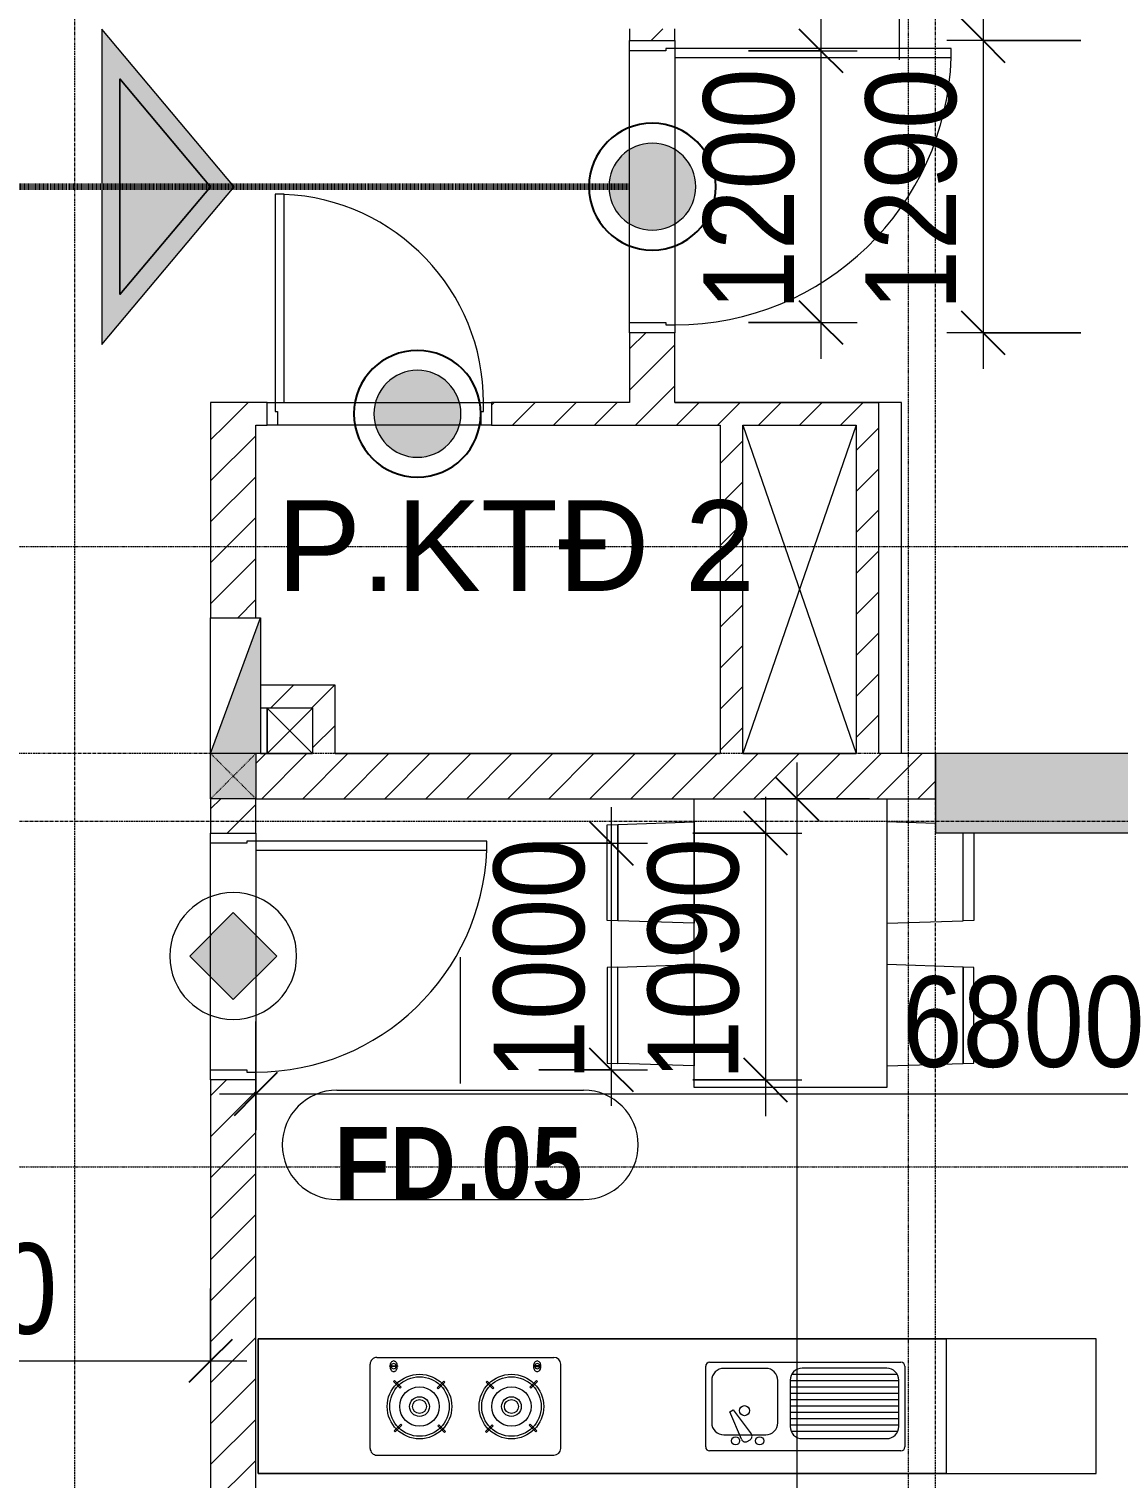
# Model space of a CAD drawing. Header units: millimetres. Extents: x 1591 to 239243, y -15958 to 82755.
# Drawn here: x 220050 to 224857, y 30637 to 37037 of the extents above; entities that cross this region are included whole.
import ezdxf

# ---------------------------------------------------------------- set-up
doc = ezdxf.new("R2010")
doc.units = ezdxf.units.MM
for name, pattern in [('1 NÉT CALL OUT', [6, 3, -3]), ('Dash Dot 3_16_', [7.9375, 4.7625, -1.5875, 0, -1.5875]), ('Dash_2_', [6, 3, -3]), ('Grid Line', [22.225, 12.7, -3.175, 3.175, -3.175])]:
    doc.linetypes.add(name, pattern=pattern)
for name, color, linetype, lineweight in [('0-1', 250, 'Continuous', 5), ('0-2', 7, 'Continuous', 9), ('A-ANNO-DIMS', 211, 'Continuous', 9), ('A-ANNO-DIMS-160', 211, 'Continuous', 9), ('A-ANNO-NOTE', 131, 'Continuous', 9), ('A-ANNO-NOTE-1', 131, 'Continuous', 25), ('A-AREA-IDEN', 2, 'Continuous', 9), ('A-DETL-3', 90, '1 NÉT CALL OUT', 100), ('A-DETL-GENF', 92, 'Continuous', 9), ('A-DETL-GENF-2', 10, 'Continuous', 9), ('A-DOOR-3', 10, 'Continuous', 9), ('A-DOOR-FRAM-1', 10, 'Continuous', 9), ('A-DOOR-IDEN', 31, 'Continuous', 9), ('A-FLOR', 192, 'Continuous', 9), ('A-FLOR-1', 7, 'Continuous', 9), ('A-FLOR-2', 9, 'Continuous', 9), ('A-WALL', 113, 'Continuous', 9), ('A-WALL-3', 113, 'Continuous', 18), ('A-WALL-PATT-2', 111, 'Continuous', 9), ('E-FIRE', 2, 'Continuous', 9), ('G-ANNO-SYMB-1', 111, 'Dash Dot 3_16_', 18), ('I-FURN', 30, 'Continuous', 9), ('I-FURN-1', 254, 'Continuous', 9), ('S-COLS', 52, 'Continuous', 9), ('S-COLS-1', 52, 'Continuous', 5), ('S-COLS-2', 250, 'Continuous', 18), ('S-COLS-6', 52, 'Continuous', 18), ('S-COLS-HDLN', 52, 'Dash_2_', 9), ('S-GRID-1', 1, 'Grid Line', 9)]:
    doc.layers.add(name, color=color, linetype=linetype, lineweight=lineweight)
doc.styles.add('Arial_9', font='arial_0.ttf', dxfattribs={"height": 400})
doc.styles.add('Arial_B_4', font='arialbd_0.ttf', dxfattribs={"width": 0.9, "height": 320})
doc.styles.add('UTM Avo', font='UTM Avo.ttf', dxfattribs={"width": 0.9, "height": 400})
doc.dimstyles.new('1_Dim_chi_tiet_2_5', dxfattribs={"dimscale": 304.8, "dimtxt": 399.720379, "dimasz": 0.629921, "dimexe": 0.524934, "dimexo": 0.0625, "dimgap": 0.052493, "dimtad": 1, "dimdec": 0, "dimrnd": 5, "dimzin": 0, "dimdsep": 46, "dimtxsty": 'UTM Avo', "dimblk1": 'OBLIQUE', "dimblk2": 'OBLIQUE', "dimsah": 1, "dimcen": 0.09, "dimdle": 0.524934, "dimazin": 0, "dimtfac": 1, "dimtdec": 4, "dimtix": 1, "dimtmove": 0, "dimatfit": 3, "dimfxl": 1.049869, "dimfxlon": 1, "dimtvp": 1, "dimtolj": 1, "dimtzin": 0, "dimarcsym": 2})
pattern_1 = [(45, (101998.83, 0), (-90.50967, 90.50967), [])]

# ---------------------------------------------------------------- blocks, each defined once
blk = doc.blocks.new('NCV_TKTC_KET CAU_rvt-1-TKCS_MB TẦNG 5')
at = {"layer": 'S-COLS-1'}
blk.add_hatch(color=256, dxfattribs=at).paths.add_polyline_path([(122208.4, 33486.9), (123052.6, 33486.9), (123052.6, 33836.9), (122052.6, 33836.9), (122052.6, 33486.9)])
at = {"layer": 'A-FLOR-1'}
for p, q in [((120902.6, 35387.4), (121802.6, 35387.4)), ((121902.6, 35387.4), (120902.6, 35387.4)), ((121902.6, 33836.9), (121902.6, 35387.4)), ((121702.6, 33837.4), (121202.6, 33837.4))]:
    blk.add_line(p, q, dxfattribs=at)
at = {"layer": 'S-COLS-2'}
for p, q in [((123052.6, 33836.9), (122052.6, 33836.9)), ((122052.6, 33836.9), (122052.6, 33486.9)), ((122052.6, 33486.9), (123052.6, 33486.9))]:
    blk.add_line(p, q, dxfattribs=at)
blk = doc.blocks.new('HE BEP A1 - HE BEP A 2-885810-TKCS_MB TẦNG 5')
at = {"layer": 'I-FURN'}
for p, q in [((662.4, 594.4), (0, 594.4)), ((0, 594.4), (0, 0)), ((662.4, 0), (662.4, 594.4)), ((662.4, 594.4), (3700, 594.4)), ((662.4, 0), (662.4, 594.4)), ((3700, 594.4), (3700, 0)), ((3700, 594.4), (3700, 0)), ((3175.6, 513.2), (2394, 513.2)), ((844.9, 120.7), (844.9, 476.9)), ((862.4, 494.4), (1706.9, 494.4)), ((1541.1, 452.3), (1528.6, 445.1)), ((1724.4, 476.9), (1724.4, 120.7)), ((2364, 483.2), (2364, 111.2)), ((3205.6, 483.2), (3205.6, 111.2)), ((871.5, 386.8), (871.5, 182.3)), ((876.4, 408.9), (1346.8, 408.9)), ((1298.3, 440.1), (924.9, 440.1)), ((1351.6, 182.3), (1351.6, 386.8)), ((1644.4, 423.2), (1459, 423.2)), ((1602.7, 313.4), (1523.8, 418.4)), ((1566.6, 443.1), (1618.1, 322.3)), ((2474.5, 410.3), (2470.1, 405.9)), ((2470.1, 405.9), (2499.2, 376.7)), ((2503.6, 381.1), (2474.5, 410.3)), ((2692.1, 413), (2663, 383.9)), ((2667.3, 379.5), (2696.5, 408.6)), ((2696.5, 408.6), (2692.1, 413)), ((2873.2, 408.6), (2877.5, 413)), ((2902.3, 379.5), (2873.2, 408.6)), ((2877.5, 413), (2906.7, 383.9)), ((3066, 381.1), (3095.1, 410.3)), ((3099.5, 405.9), (3070.4, 376.7)), ((3095.1, 410.3), (3099.5, 405.9)), ((871.5, 380.9), (1351.6, 380.9)), ((871.5, 352.9), (1351.6, 352.9)), ((871.5, 324.9), (1351.6, 324.9)), ((1405.6, 369.9), (1405.6, 183.2)), ((1618.1, 322.3), (1602.7, 313.4)), ((1697.8, 183.2), (1697.8, 369.9)), ((2499.2, 376.7), (2503.6, 381.1)), ((2663, 383.9), (2667.3, 379.5)), ((2906.7, 383.9), (2902.3, 379.5)), ((3070.4, 376.7), (3066, 381.1)), ((871.5, 296.9), (1351.6, 296.9)), ((871.5, 268.9), (1351.6, 268.9)), ((871.5, 240.9), (1351.6, 240.9)), ((871.5, 212.9), (1351.6, 212.9)), ((2467.4, 188.3), (2496.5, 217.4)), ((2500.9, 213), (2471.8, 183.9)), ((2496.5, 217.4), (2500.9, 213)), ((2660.2, 215.8), (2664.6, 220.2)), ((2689.3, 186.7), (2660.2, 215.8)), ((2664.6, 220.2), (2693.7, 191.1)), ((2905, 220.2), (2875.9, 191.1)), ((2880.3, 186.7), (2909.4, 215.8)), ((2909.4, 215.8), (2905, 220.2)), ((3073.1, 217.4), (3068.7, 213)), ((3068.7, 213), (3097.9, 183.9)), ((3102.3, 188.3), (3073.1, 217.4)), ((871.5, 184.9), (1351.6, 184.9)), ((877.9, 156.9), (1345.2, 156.9)), ((924.9, 128.9), (1298.3, 128.9)), ((1459, 129.9), (1644.4, 129.9)), ((2471.8, 183.9), (2467.4, 188.3)), ((2693.7, 191.1), (2689.3, 186.7)), ((2875.9, 191.1), (2880.3, 186.7)), ((3097.9, 183.9), (3102.3, 188.3)), ((1706.9, 103.2), (862.4, 103.2)), ((3175.6, 81.2), (2394, 81.2)), ((2451.6, 122.3), (2451.6, 118.3)), ((2484.1, 122.3), (2451.6, 122.3)), ((2451.6, 118.3), (2484.1, 118.3)), ((2484.1, 118.3), (2484.1, 122.3)), ((3085.5, 118.3), (3085.5, 122.3)), ((3085.5, 122.3), (3118, 122.3)), ((3118, 118.3), (3085.5, 118.3)), ((3118, 122.3), (3118, 118.3)), ((0, 0), (662.4, 0)), ((3700, 0), (662.4, 0))]:
    blk.add_line(p, q, dxfattribs=at)
for centre, radius in [((1485.9, 449.9), 17.8), ((1592.6, 449.9), 17.8), ((2581.9, 298.5), 142.6), ((2581.9, 298.5), 131.3), ((2581.9, 298.5), 87.2), ((2987.7, 298.5), 142.6), ((2987.7, 298.5), 131.3), ((2987.7, 298.5), 87.2), ((1552.8, 316.6), 22.2), ((2581.9, 298.5), 43.6), ((2581.9, 298.5), 30.9), ((2987.7, 298.5), 43.6), ((2987.7, 298.5), 30.9)]:
    blk.add_circle(centre, radius, dxfattribs=at)
for centre, radius, start, end in [((2394, 483.2), 30, 90, 180), ((3175.6, 483.2), 30, 360, 90), ((862.4, 476.9), 17.5, 90, 180), ((1549.9, 436.9), 17.8, 20.53791, 119.9521), ((1706.9, 476.9), 17.5, 0, 90), ((924.9, 386.8), 53.3, 90, 180), ((1298.3, 386.8), 53.3, 360, 90), ((1459, 369.9), 53.3, 90, 180), ((1537.5, 429.7), 17.8, 119.9521, 219.46175), ((1644.4, 369.9), 53.3, 360, 90), ((924.9, 182.3), 53.3, 180, 270), ((1298.3, 182.3), 53.3, 270, 360), ((1459, 183.2), 53.3, 180, 270), ((1644.4, 183.2), 53.3, 270, 360), ((2485.1, 120.7), 33.5, 163.94189, 180), ((2476.6, 123.1), 24.7, 145.20397, 163.94189), ((2467.8, 120.3), 11.6, 9.9102, 170.0898), ((2471.3, 126.9), 18.1, 120.79762, 145.20397), ((2467.9, 132.6), 11.5, 90, 120.79762), ((2467.9, 132.6), 11.5, 59.20238, 90), ((2464.5, 126.9), 18.1, 34.79603, 59.20238), ((2459.1, 123.1), 24.7, 16.05811, 34.79603), ((2450.6, 120.7), 33.5, 0, 16.05811), ((3119, 120.7), 33.5, 163.94189, 180), ((3110.5, 123.1), 24.7, 145.20397, 163.94189), ((3105.2, 126.9), 18.1, 120.79762, 145.20397), ((3101.8, 120.3), 11.6, 9.9102, 170.0898), ((3101.8, 132.6), 11.5, 90, 120.79762), ((3101.8, 132.6), 11.5, 59.20238, 90), ((3098.4, 126.9), 18.1, 34.79603, 59.20238), ((3093, 123.1), 24.7, 16.05811, 34.79603), ((3084.5, 120.7), 33.5, 0, 16.05811), ((862.4, 120.7), 17.5, 180, 270), ((1706.9, 120.7), 17.5, 270, 360), ((2394, 111.2), 30, 180, 270), ((2485.1, 120.7), 33.5, 180, 196.05811), ((2476.6, 118.2), 24.7, 196.05811, 214.79603), ((2467.8, 120.3), 11.6, 189.71775, 350.28225), ((2471.3, 114.5), 18.1, 214.79603, 239.20238), ((2467.9, 108.8), 11.5, 239.20238, 270), ((2467.9, 108.8), 11.5, 270, 300.79762), ((2464.5, 114.5), 18.1, 300.79762, 325.20397), ((2459.1, 118.2), 24.7, 325.20397, 343.94189), ((2450.6, 120.7), 33.5, 343.94189, 0), ((3119, 120.7), 33.5, 180, 196.05811), ((3110.5, 118.2), 24.7, 196.05811, 214.79603), ((3105.2, 114.5), 18.1, 214.79603, 239.20238), ((3101.8, 120.3), 11.6, 189.71775, 350.28225), ((3101.8, 108.8), 11.5, 239.20238, 270), ((3101.8, 108.8), 11.5, 270, 300.79762), ((3098.4, 114.5), 18.1, 300.79762, 325.20397), ((3093, 118.2), 24.7, 325.20397, 343.94189), ((3084.5, 120.7), 33.5, 343.94189, 0), ((3175.6, 111.2), 30, 270, 0)]:
    blk.add_arc(centre, radius, start, end, dxfattribs=at)
at = {"layer": 'I-FURN-1'}
for p, q in [((3700, 594.4), (0, 594.4)), ((0, 594.4), (0, 0)), ((3700, 0), (3700, 594.4)), ((0, 0), (3700, 0))]:
    blk.add_line(p, q, dxfattribs=at)
blk = doc.blocks.new('RES_BAN AN 1 - RES_BAN AN 1-V121-TKCS_MB TẦNG 5')
at = {"layer": 'I-FURN-1'}
for p, q in [((-425, 1275), (425, 1275)), ((-425, 0), (-425, 1275)), ((425, 1275), (425, 0)), ((-761.9, 1168.8), (-809.6, 1167.2)), ((-809.6, 1167.2), (-809.6, 745.3)), ((-425, 1180), (-761.9, 1168.8)), ((-761.9, 1168.8), (-761.9, 743.8)), ((-761.9, 743.8), (-761.9, 1168.8)), ((-425, 732.5), (-425, 1180)), ((425, 1180), (761.9, 1168.8)), ((425, 732.5), (425, 1180)), ((761.9, 1168.8), (761.9, 743.8)), ((761.9, 1168.8), (761.9, 743.8)), ((809.6, 1167.2), (761.9, 1168.8)), ((809.6, 745.3), (809.6, 1167.2)), ((-809.6, 745.3), (-761.9, 743.8)), ((-761.9, 743.8), (-425, 732.5)), ((761.9, 743.8), (425, 732.5)), ((761.9, 743.8), (809.6, 745.3)), ((-809.6, 536.9), (-761.9, 538.5)), ((-809.6, 150), (-809.6, 536.9)), ((-425, 549.7), (-761.9, 538.5)), ((-761.9, 538.5), (-761.9, 150)), ((-761.9, 538.5), (-761.9, 150)), ((-425, 102.3), (-425, 549.7)), ((425, 549.7), (761.9, 538.5)), ((425, 102.3), (425, 549.7)), ((761.9, 538.5), (761.9, 113.5)), ((761.9, 538.5), (809.6, 536.9)), ((761.9, 113.5), (761.9, 538.5)), ((809.6, 536.9), (809.6, 115.1)), ((-640, 109.5), (-425, 102.3)), ((761.9, 113.5), (425, 102.3)), ((809.6, 115.1), (761.9, 113.5))]:
    blk.add_line(p, q, dxfattribs=at)
blk = doc.blocks.new('NCV_TKTC_TANG 5_rvt-1-TKCS_MB TẦNG 5')
at = {"layer": 'A-FLOR-2'}
blk.add_line((119052.6, 33450.3), (119052.6, 32430.3), dxfattribs=at)
at = {"layer": 'I-FURN-1', "rotation": 180}
for name, p in [('RES_BAN AN 1 - RES_BAN AN 1-V121-TKCS_MB TẦNG 5', (121412.6, 33636.9)), ('HE BEP A1 - HE BEP A 2-885810-TKCS_MB TẦNG 5', (122762.6, 31251.3))]:
    blk.add_blockref(name, p, dxfattribs=at)
blk = doc.blocks.new('G1_SOF - BO TRU - 200x200-V28-TKCS_MB TẦNG 5')
at = {"layer": 'S-COLS'}
blk.add_hatch(color=256, dxfattribs=at).paths.add_polyline_path([(100, 100), (-100, 100), (-100, -100), (100, -100), (100, 100)])
at = {"layer": 'S-COLS-6'}
for p, q in [((-100, 100), (100, 100)), ((-100, -100), (-100, 100)), ((100, 100), (100, -100))]:
    blk.add_line(p, q, dxfattribs=at)
at = {"layer": 'S-COLS-HDLN'}
for p, q in [((100, -100), (-100, 100)), ((-100, -100), (100, 100))]:
    blk.add_line(p, q, dxfattribs=at)
blk = doc.blocks.new('FD_01 - FD_01-1200x2200mm-1787918-TKCS_MB TẦNG 5')
at = {"layer": 'A-DETL-GENF-2'}
for p, q in [((610, -100), (570, -100)), ((570, -100), (570, -1320)), ((610, -1320), (610, -100)), ((570, -1320), (610, -1320))]:
    blk.add_line(p, q, dxfattribs=at)
blk.add_arc((610, -100), 1220, 180, 268.12111, dxfattribs=at)
at = {"layer": 'A-DOOR-FRAM-1'}
for p, q in [((-645, 100), (-600, 100)), ((-645, -100), (-645, 100)), ((-600, 100), (-600, -60)), ((600, 100), (645, 100)), ((600, -60), (600, 100)), ((645, 100), (645, -100)), ((-600, -60), (-610, -60)), ((-610, -60), (-610, -100)), ((610, -60), (600, -60)), ((610, -100), (610, -60)), ((-610, -100), (-645, -100)), ((645, -100), (610, -100))]:
    blk.add_line(p, q, dxfattribs=at)
blk = doc.blocks.new('FD_05 - FD_05-1000x2200mm-835433-TKCS_MB TẦNG 5')
at = {"layer": 'A-DETL-GENF-2'}
for p, q in [((510, -100), (470, -100)), ((470, -100), (470, -1120)), ((510, -1120), (510, -100)), ((470, -1120), (510, -1120))]:
    blk.add_line(p, q, dxfattribs=at)
blk.add_arc((510, -100), 1020, 180, 267.75253, dxfattribs=at)
at = {"layer": 'A-DOOR-FRAM-1'}
for p, q in [((-545, 100), (-500, 100)), ((-545, -100), (-545, 100)), ((-500, 100), (-500, -60)), ((500, 100), (545, 100)), ((500, -60), (500, 100)), ((545, 100), (545, -100)), ((-500, -60), (-510, -60)), ((-510, -60), (-510, -100)), ((510, -60), (500, -60)), ((510, -100), (510, -60)), ((-510, -100), (-545, -100)), ((545, -100), (510, -100))]:
    blk.add_line(p, q, dxfattribs=at)
blk = doc.blocks.new('FD_02 - FD_03 - FD_03-KY THUAT-900x2200mm-801877-TKCS_MB TẦNG 5')
at = {"layer": 'A-DETL-GENF-2'}
for p, q in [((460, -50), (420, -50)), ((420, -50), (420, -970)), ((460, -970), (460, -50)), ((420, -970), (460, -970))]:
    blk.add_line(p, q, dxfattribs=at)
blk.add_arc((460, -50), 920, 180, 267.50809, dxfattribs=at)
at = {"layer": 'A-DOOR-FRAM-1'}
for p, q in [((-495, 50), (-450, 50)), ((-495, -50), (-495, 50)), ((-450, 50), (-450, -10)), ((450, 50), (495, 50)), ((450, -10), (450, 50)), ((495, 50), (495, -50)), ((-460, -50), (-495, -50)), ((-450, -10), (-460, -10)), ((-460, -10), (-460, -50)), ((460, -10), (450, -10)), ((460, -50), (460, -10)), ((495, -50), (460, -50))]:
    blk.add_line(p, q, dxfattribs=at)
blk = doc.blocks.new('40_HY_FIX_FS-FH_FHR_R19_Scale 1_300 - FH _ FHR-4771138-TKCS_MB TẦNG 5')
at = {"layer": 'E-FIRE'}
blk.add_hatch(color=256, dxfattribs=at).paths.add_polyline_path([(300, 11.8), (299.6, 100), (-300, 100), (300, -120)])
at = {"layer": 'A-DETL-GENF'}
for p, q in [((-300, 100), (300, 100)), ((300, -120), (-300, 100)), ((-300, 100), (300, 100)), ((-300, -120), (-300, 100)), ((300, 100), (300, -120)), ((300, 100), (300, -120)), ((300, -120), (-300, -120))]:
    blk.add_line(p, q, dxfattribs=at)
blk = doc.blocks.new('DIMBLOCK20-TKCS_MB TẦNG 5')
at = {"layer": 'A-ANNO-DIMS-160'}
for p, q in [((218451.4, 31474.4), (218451.4, 30994.4)), ((218451.4, 31154.4), (218451.4, 31474.4)), ((220851.4, 31474.4), (220851.4, 30994.4)), ((220851.4, 31154.4), (220851.4, 31474.4)), ((218291.4, 31154.4), (221011.4, 31154.4))]:
    blk.add_line(p, q, dxfattribs=at)
at = {"layer": 'A-ANNO-DIMS-160', "lineweight": 25}
for p, q in [((218451.4, 31154.4), (218547.4, 31250.4)), ((220851.4, 31154.4), (220947.4, 31250.4)), ((218451.4, 31154.4), (218355.4, 31058.4)), ((220851.4, 31154.4), (220755.4, 31058.4))]:
    blk.add_line(p, q, dxfattribs=at)
at = {"layer": 'A-ANNO-DIMS-160', "color": 0, "insert": (219103.6, 31674), "char_height": 400, "width": 1314.636, "attachment_point": 1, "line_spacing_factor": 1.110334, "style": 'UTM Avo'}
blk.add_mtext('2400', dxfattribs=at)
blk = doc.blocks.new('_Oblique')
at = {"color": 0, "linetype": 'ByBlock', "lineweight": -2}
blk.add_line((-0.5, -0.5), (0.5, 0.5), dxfattribs=at)
blk = doc.blocks.new('DIMBLOCK67-TKCS_MB TẦNG 5')
at = {"layer": 'A-ANNO-DIMS-160'}
for p, q in [((223441, 25477.4), (223441, 33796.9)), ((223761, 33636.9), (223281, 33636.9)), ((223441, 33636.9), (223761, 33636.9)), ((223761, 25637.4), (223281, 25637.4)), ((223441, 25637.4), (223761, 25637.4))]:
    blk.add_line(p, q, dxfattribs=at)
at = {"layer": 'A-ANNO-DIMS-160', "lineweight": 25}
for p, q in [((223441, 33636.9), (223345, 33732.9)), ((223441, 33636.9), (223537, 33540.9)), ((223441, 25637.4), (223345, 25733.4)), ((223441, 25637.4), (223537, 25541.4))]:
    blk.add_line(p, q, dxfattribs=at)
at = {"layer": 'A-ANNO-DIMS-160', "color": 0, "insert": (222921.4, 29089.4), "char_height": 400, "width": 1314.636, "attachment_point": 1, "rotation": 90, "line_spacing_factor": 1.110334, "style": 'UTM Avo'}
blk.add_mtext('8000', dxfattribs=at)
blk = doc.blocks.new('DIMBLOCK68-TKCS_MB TẦNG 5')
at = {"layer": 'A-ANNO-DIMS-160'}
for p, q in [((221051.4, 32653.2), (221051.4, 32173.2)), ((221051.4, 32333.2), (221051.4, 32653.2)), ((227851.4, 32653.2), (227851.4, 32173.2)), ((227851.4, 32333.2), (227851.4, 32653.2)), ((220891.4, 32333.2), (228011.4, 32333.2))]:
    blk.add_line(p, q, dxfattribs=at)
at = {"layer": 'A-ANNO-DIMS-160', "lineweight": 25}
for p, q in [((221051.4, 32333.2), (221147.4, 32429.2)), ((227851.4, 32333.2), (227947.4, 32429.2)), ((221051.4, 32333.2), (220955.4, 32237.2)), ((227851.4, 32333.2), (227755.4, 32237.2))]:
    blk.add_line(p, q, dxfattribs=at)
at = {"layer": 'A-ANNO-DIMS-160', "color": 0, "insert": (223903.6, 32852.8), "char_height": 400, "width": 1314.636, "attachment_point": 1, "line_spacing_factor": 1.110334, "style": 'UTM Avo'}
blk.add_mtext('6800', dxfattribs=at)
blk = doc.blocks.new('DIMBLOCK123-TKCS_MB TẦNG 5')
at = {"layer": 'A-ANNO-DIMS-160'}
for p, q in [((224262.2, 37145.3), (224262.2, 35535.3)), ((224693.3, 36985.3), (224102.2, 36985.3)), ((224262.2, 36985.3), (224693.3, 36985.3)), ((224693.3, 35695.3), (224102.2, 35695.3)), ((224262.2, 35695.3), (224693.3, 35695.3))]:
    blk.add_line(p, q, dxfattribs=at)
at = {"layer": 'A-ANNO-DIMS-160', "lineweight": 25}
for p, q in [((224262.2, 36985.3), (224166.2, 37081.3)), ((224262.2, 36985.3), (224358.2, 36889.3)), ((224262.2, 35695.3), (224166.2, 35791.3)), ((224262.2, 35695.3), (224358.2, 35599.3))]:
    blk.add_line(p, q, dxfattribs=at)
at = {"layer": 'A-ANNO-DIMS-160', "color": 0, "insert": (223742.5, 35792.5), "char_height": 400, "width": 1314.636, "attachment_point": 1, "rotation": 90, "line_spacing_factor": 1.110334, "style": 'UTM Avo'}
blk.add_mtext('1290', dxfattribs=at)
blk = doc.blocks.new('DIMBLOCK172-TKCS_MB TẦNG 5')
at = {"layer": 'A-ANNO-DIMS-160'}
for p, q in [((223546.1, 37100.3), (223546.1, 35580.3)), ((223226.1, 36940.3), (223706.1, 36940.3)), ((223546.1, 36940.3), (223226.1, 36940.3)), ((223226.1, 35740.3), (223706.1, 35740.3)), ((223546.1, 35740.3), (223226.1, 35740.3))]:
    blk.add_line(p, q, dxfattribs=at)
at = {"layer": 'A-ANNO-DIMS-160', "lineweight": 25}
for p, q in [((223546.1, 36940.3), (223450.1, 37036.3)), ((223546.1, 36940.3), (223642.1, 36844.3)), ((223546.1, 35740.3), (223450.1, 35836.3)), ((223546.1, 35740.3), (223642.1, 35644.3))]:
    blk.add_line(p, q, dxfattribs=at)
at = {"layer": 'A-ANNO-DIMS-160', "color": 0, "insert": (223026.5, 35792.5), "char_height": 400, "width": 1314.636, "attachment_point": 1, "rotation": 90, "line_spacing_factor": 1.110334, "style": 'UTM Avo'}
blk.add_mtext('1200', dxfattribs=at)
blk = doc.blocks.new('STN_Door Tag - STN_Door Tag-1788670-TKCS_MB TẦNG 5')
at = {"layer": 'A-DOOR-IDEN'}
for p, q in [((-3.37, 1.495), (3.431, 1.495)), ((-3.37, -1.524), (3.431, -1.524))]:
    blk.add_line(p, q, dxfattribs=at)
for centre, start, end in [((-3.37, -0.015), 90, 270), ((3.431, -0.015), 270, 90)]:
    blk.add_arc(centre, 1.509, start, end, dxfattribs=at)
blk = doc.blocks.new('DIMBLOCK213-TKCS_MB TẦNG 5')
at = {"layer": 'A-ANNO-DIMS-160'}
for p, q in [((223301, 33645.3), (223301, 32235.3)), ((222981, 33485.3), (223461, 33485.3)), ((223301, 33485.3), (222981, 33485.3)), ((222981, 32395.3), (223461, 32395.3)), ((223301, 32395.3), (222981, 32395.3))]:
    blk.add_line(p, q, dxfattribs=at)
at = {"layer": 'A-ANNO-DIMS-160', "lineweight": 25}
for p, q in [((223301, 33485.3), (223205, 33581.3)), ((223301, 33485.3), (223397, 33389.3)), ((223301, 32395.3), (223205, 32491.3)), ((223301, 32395.3), (223397, 32299.3))]:
    blk.add_line(p, q, dxfattribs=at)
at = {"layer": 'A-ANNO-DIMS-160', "color": 0, "insert": (222781.4, 32392.5), "char_height": 400, "width": 1314.636, "attachment_point": 1, "rotation": 90, "line_spacing_factor": 1.110334, "style": 'UTM Avo'}
blk.add_mtext('1090', dxfattribs=at)
blk = doc.blocks.new('DIMBLOCK214-TKCS_MB TẦNG 5')
at = {"layer": 'A-ANNO-DIMS-160'}
for p, q in [((222620.2, 33600.3), (222620.2, 32280.3)), ((222300.2, 33440.3), (222780.2, 33440.3)), ((222620.2, 33440.3), (222300.2, 33440.3)), ((222300.2, 32440.3), (222780.2, 32440.3)), ((222620.2, 32440.3), (222300.2, 32440.3))]:
    blk.add_line(p, q, dxfattribs=at)
at = {"layer": 'A-ANNO-DIMS-160', "lineweight": 25}
for p, q in [((222620.2, 33440.3), (222524.2, 33536.3)), ((222620.2, 33440.3), (222716.2, 33344.3)), ((222620.2, 32440.3), (222524.2, 32536.3)), ((222620.2, 32440.3), (222716.2, 32344.3))]:
    blk.add_line(p, q, dxfattribs=at)
at = {"layer": 'A-ANNO-DIMS-160', "color": 0, "insert": (222100.6, 32392.5), "char_height": 400, "width": 1314.636, "attachment_point": 1, "rotation": 90, "line_spacing_factor": 1.110334, "style": 'UTM Avo'}
blk.add_mtext('1000', dxfattribs=at)
blk = doc.blocks.new('HDNDCT_GHI CHÚ CỬA CHỐNG CHÁY EI30 - HDNDCT_GHI CHÚ CỬA CHỐNG CHÁY EI30-2461928-TKCS_MB TẦNG 5')
at = {"layer": 'A-ANNO-NOTE'}
blk.add_hatch(color=256, dxfattribs=at).paths.add_polyline_path([(-1.2, 0), (0, 1.2), (1.2, 0), (0, -1.2)])
for p, q in [((0, 1.2), (-1.2, 0)), ((1.2, 0), (0, 1.2)), ((-1.2, 0), (0, -1.2)), ((0, -1.2), (1.2, 0))]:
    blk.add_line(p, q, dxfattribs=at)
for start, end in [(360, 180), (180, 360)]:
    blk.add_arc((0, 0), 1.75, start, end, dxfattribs=at)
blk = doc.blocks.new('HDNDCT_GHI CHÚ CỬA CHỐNG CHÁY EI60 - HDNDCT_GHI CHÚ CỬA CHỐNG CHÁY EI60-1614697-TKCS_MB TẦNG 5')
at = {"layer": 'A-ANNO-NOTE'}
h = blk.add_hatch(color=256, dxfattribs=at)
edge = h.paths.add_edge_path()
edge.add_arc((0, 0), 1.2, 0, 180)
edge.add_arc((0, 0), 1.2, 180, 360)
for radius, start, end in [(1.75, 360, 180), (1.2, 360, 180), (1.2, 180, 360)]:
    blk.add_arc((0, 0), radius, start, end, dxfattribs=at)
at = {"layer": 'A-ANNO-NOTE-1'}
for start, end in [(360, 180), (180, 360)]:
    blk.add_arc((0, 0), 1.75, start, end, dxfattribs=at)
blk = doc.blocks.new('HDNDCT_MŨI TÊN THOÁT HIỂM - HDNDCT_MŨI TÊN THOÁT HIỂM-1614704-TKCS_MB TẦNG 5')
at = {"layer": 'A-ANNO-NOTE'}
h = blk.add_hatch(color=256, dxfattribs=at)
h.paths.add_polyline_path([(-3.153, 0), (0.5, 4.353), (0.5, -4.353)])
h.paths.add_polyline_path([(-2.5, 0), (0, -2.979), (0, 2.979)])
blk.add_hatch(color=256, dxfattribs=at).paths.add_polyline_path([(0, 2.979), (0, -2.979), (-2.5, 0)])
for p, q in [((0.5, 4.353), (-3.153, 0)), ((0.5, -4.353), (0.5, 4.353)), ((-2.5, 0), (0, 2.979)), ((0, 2.979), (-2.5, 0)), ((0, 2.979), (0, -2.979)), ((0, -2.979), (0, 2.979)), ((-3.153, 0), (0.5, -4.353)), ((0, -2.979), (-2.5, 0)), ((-2.5, 0), (0, -2.979))]:
    blk.add_line(p, q, dxfattribs=at)

msp = doc.modelspace()

# ---------------------------------------------------------------- hatches: boundary and pattern name
at = {"layer": 'A-WALL-PATT-2'}
h = msp.add_hatch(dxfattribs=at)
h.set_pattern_fill('FP_1', color=256, style=0, pattern_type=2)
h.set_pattern_definition(pattern_1)
h.paths.add_polyline_path([(222901.3, 35387.3), (222901.4, 35387.4), (222901.3, 35695.3), (222701.4, 35695.3), (222701.5, 35387.3)])
h.paths.add_polyline_path([(222701.4, 36985.3), (222901.4, 36985.3), (222901.3, 37036.9), (222701.4, 37036.7)])
h = msp.add_hatch(dxfattribs=at)
h.set_pattern_fill('FP_1', color=256, style=0, pattern_type=2)
h.set_pattern_definition(pattern_1)
h.paths.add_polyline_path([(222595.5, 35287.3), (223701.4, 35287.3), (223701.4, 35387.3), (222091.4, 35387.3), (222091.4, 35287.3), (222595.2, 35287.3)])
h.paths.add_polyline_path([(221101.4, 35287.3), (221101.4, 35387.3), (220851.4, 35387.3), (220851.4, 35287.3), (221051.4, 35287.3)])
h = msp.add_hatch(dxfattribs=at)
h.set_pattern_fill('FP_1', color=256, style=0, pattern_type=2)
h.set_pattern_definition(pattern_1)
h.paths.add_polyline_path([(223701.5, 33836.9), (223801.4, 33837.4), (223801.4, 35387.3), (223701.4, 35387.3), (223701.4, 33836.9)])
h = msp.add_hatch(dxfattribs=at)
h.set_pattern_fill('FP_1', color=256, style=0, pattern_type=2)
h.set_pattern_definition(pattern_1)
h.paths.add_polyline_path([(220983.2, 34436.9), (221051.4, 34436.9), (221051.4, 35287.3), (220851.4, 35287.3), (220851.4, 34436.9)])
h = msp.add_hatch(dxfattribs=at)
h.set_pattern_fill('FP_1', color=256, style=0, pattern_type=2)
h.set_pattern_definition(pattern_1)
h.paths.add_polyline_path([(223196.4, 33836.9), (223201.4, 33837.4), (223201.4, 35287.3), (223101.4, 35287.3), (223101.4, 33836.9)])
h = msp.add_hatch(dxfattribs=at)
h.set_pattern_fill('FP_1', color=256, style=0, pattern_type=2)
h.set_pattern_definition(pattern_1)
h.paths.add_polyline_path([(221301.3, 34038.8), (221301.3, 34138.8), (221071.4, 34138.8), (221071.4, 34038.8), (221275.9, 34038.8)])
h = msp.add_hatch(dxfattribs=at)
h.set_pattern_fill('FP_1', color=256, style=0, pattern_type=2)
h.set_pattern_definition(pattern_1)
h.paths.add_polyline_path([(221301.3, 33836.9), (221401.3, 33837.4), (221401.3, 34138.8), (221301.3, 34138.8), (221301.3, 33837.4)])
h = msp.add_hatch(dxfattribs=at)
h.set_pattern_fill('FP_1', color=256, style=0, pattern_type=2)
h.set_pattern_definition(pattern_1)
h.paths.add_polyline_path([(224051.4, 33636.9), (224051.4, 33836.9), (221051.4, 33836.9), (221051.4, 33636.9), (223960.8, 33636.9)])
h = msp.add_hatch(dxfattribs=at)
h.set_pattern_fill('FP_1', color=256, style=0, pattern_type=2)
h.set_pattern_definition(pattern_1)
h.paths.add_polyline_path([(221051.4, 29586.9), (221051.4, 32395.3), (220851.4, 32395.3), (220851.4, 29586.9), (220983.2, 29586.9)])
h.paths.add_polyline_path([(220983.2, 33485.3), (221051.4, 33486.9), (221051.4, 33636.9), (220851.4, 33636.9), (220851.4, 33485.3)])

# ---------------------------------------------------------------- linework, layer by layer
at = {"layer": '0-2'}
for p, q in [((223201.4, 35287.3), (223701.4, 33837.3)), ((223701.4, 35287.3), (223201.4, 33837.3)), ((221101.4, 34038.8), (221101.4, 33837.3)), ((221101.4, 34037.2), (221301.3, 33837.3)), ((221301.3, 34037.2), (221101.4, 33837.3)), ((221101.4, 33837.3), (221301.3, 33837.3)), ((223201.4, 33837.3), (223701.4, 33837.3))]:
    msp.add_line(p, q, dxfattribs=at)
at = {"layer": 'A-DETL-3'}
msp.add_line((222701.4, 36340.3), (219351.4, 36340.3), dxfattribs=at)
at = {"layer": 'A-DOOR-IDEN'}
for p, q in [((223892, 36899.9), (223892, 37497.6)), ((221953.5, 32938.1), (221953.5, 32379.8))]:
    msp.add_line(p, q, dxfattribs=at)
at = {"layer": 'A-FLOR'}
for p, q in [((221101.4, 33837.4), (221101.4, 34038.8)), ((221071.4, 33837.4), (221101.4, 33837.4)), ((221401.1, 33837.4), (223101.4, 33837.4))]:
    msp.add_line(p, q, dxfattribs=at)
at = {"layer": 'A-WALL'}
for p, q in [((222701.4, 35740.3), (222701.4, 36940.3)), ((222901.4, 36950.3), (222901.4, 35730.3)), ((221136.4, 35387.3), (222056.4, 35387.3)), ((222046.4, 35287.3), (221146.4, 35287.3)), ((220851.4, 32440.3), (220851.4, 33440.3)), ((221051.4, 33450.3), (221051.4, 32430.3))]:
    msp.add_line(p, q, dxfattribs=at)
at = {"layer": 'A-WALL-3'}
for p, q in [((222701.4, 37036.9), (222701.4, 36985.3)), ((222901.4, 36985.3), (222901.4, 37036.9)), ((222701.4, 35695.3), (222701.4, 35387.3)), ((222901.4, 35387.3), (222901.4, 35695.3)), ((221101.4, 35387.3), (220851.4, 35387.3)), ((220851.4, 35387.3), (220851.4, 34436.9)), ((222701.4, 35387.3), (222091.4, 35387.3)), ((223801.4, 35387.3), (222901.4, 35387.3)), ((223801.4, 33836.9), (223801.4, 35387.3)), ((221051.4, 35287.3), (221101.4, 35287.3)), ((221051.4, 34436.9), (221051.4, 35287.3)), ((222091.4, 35287.3), (223101.4, 35287.3)), ((223101.4, 35287.3), (223101.4, 33836.9)), ((223201.4, 35287.3), (223701.4, 35287.3)), ((223201.4, 33836.9), (223201.4, 35287.3)), ((223701.4, 35287.3), (223701.4, 33836.9)), ((221401.3, 34138.8), (221071.4, 34138.8)), ((221401.3, 33836.9), (221401.3, 34138.8)), ((221071.4, 34038.8), (221301.3, 34038.8)), ((221301.3, 34038.8), (221301.3, 33836.9)), ((221301.3, 33836.9), (221071.4, 33836.9)), ((223101.4, 33836.9), (221401.3, 33836.9)), ((223701.4, 33836.9), (223201.4, 33836.9)), ((224051.4, 33836.9), (223801.4, 33836.9)), ((224051.4, 33636.9), (224051.4, 33836.9)), ((220851.4, 33636.9), (220851.4, 33485.3)), ((221051.4, 33636.9), (224051.4, 33636.9)), ((221051.4, 33485.3), (221051.4, 33636.9)), ((220851.4, 32395.3), (220851.4, 29586.9)), ((221051.4, 28736.9), (221051.4, 32395.3))]:
    msp.add_line(p, q, dxfattribs=at)
at = {"layer": 'G-ANNO-SYMB-1'}
for p, q in [((223931.4, 82373.8), (223931.4, 13547.9)), ((130746.6, 34751.5), (236925.7, 34751.5)), ((130746.6, 32011.5), (236925.7, 32011.5))]:
    msp.add_line(p, q, dxfattribs=at)
at = {"layer": 'S-GRID-1'}
for p, q in [((220251.4, 19118.3), (220251.4, 76659.6)), ((224051.4, 19118.3), (224051.4, 76659.6)), ((227946.4, 33836.9), (138442.9, 33836.9)), ((229978.4, 33536.9), (136410.9, 33536.9))]:
    msp.add_line(p, q, dxfattribs=at)

# ---------------------------------------------------------------- block references
at = {"layer": '0-1'}
for name in ['NCV_TKTC_KET CAU_rvt-1-TKCS_MB TẦNG 5', 'NCV_TKTC_TANG 5_rvt-1-TKCS_MB TẦNG 5']:
    msp.add_blockref(name, (101998.8, 0), dxfattribs=at)
at = {"layer": 'A-ANNO-NOTE', "xscale": 160, "yscale": 160, "zscale": 160, "rotation": 180}
msp.add_blockref('HDNDCT_MŨI TÊN THOÁT HIỂM - HDNDCT_MŨI TÊN THOÁT HIỂM-1614704-TKCS_MB TẦNG 5', (220451.4, 36340.3), dxfattribs=at)
at = {"layer": 'A-ANNO-NOTE', "xscale": 160, "yscale": 160, "zscale": 160}
for name, p in [('HDNDCT_GHI CHÚ CỬA CHỐNG CHÁY EI60 - HDNDCT_GHI CHÚ CỬA CHỐNG CHÁY EI60-1614697-TKCS_MB TẦNG 5', (222801.4, 36340.3)), ('HDNDCT_GHI CHÚ CỬA CHỐNG CHÁY EI60 - HDNDCT_GHI CHÚ CỬA CHỐNG CHÁY EI60-1614697-TKCS_MB TẦNG 5', (221764.4, 35337.4)), ('HDNDCT_GHI CHÚ CỬA CHỐNG CHÁY EI30 - HDNDCT_GHI CHÚ CỬA CHỐNG CHÁY EI30-2461928-TKCS_MB TẦNG 5', (220951.3, 32942.4))]:
    msp.add_blockref(name, p, dxfattribs=at)
at = {"layer": 'A-DOOR-3'}
for name, p, rotation in [('FD_01 - FD_01-1200x2200mm-1787918-TKCS_MB TẦNG 5', (222801.4, 36340.3), 90), ('FD_02 - FD_03 - FD_03-KY THUAT-900x2200mm-801877-TKCS_MB TẦNG 5', (221596.4, 35337.3), 180), ('FD_05 - FD_05-1000x2200mm-835433-TKCS_MB TẦNG 5', (220951.4, 32940.3), 90.00000000000007)]:
    msp.add_blockref(name, p, dxfattribs=dict(at, rotation=rotation))
at = {"layer": 'A-DOOR-IDEN', "xscale": 159.9999999999999, "yscale": 159.9999999999999, "zscale": 159.9999999999999}
msp.add_blockref('STN_Door Tag - STN_Door Tag-1788670-TKCS_MB TẦNG 5', (221948.6, 32110.9), dxfattribs=at)
at = {"layer": 'E-FIRE', "rotation": 270.0000000000002}
msp.add_blockref('40_HY_FIX_FS-FH_FHR_R19_Scale 1_300 - FH _ FHR-4771138-TKCS_MB TẦNG 5', (220971.4, 34136.9), dxfattribs=at)
at = {"layer": 'S-COLS', "rotation": 180}
msp.add_blockref('G1_SOF - BO TRU - 200x200-V28-TKCS_MB TẦNG 5', (220951.4, 33736.9), dxfattribs=at)

# ---------------------------------------------------------------- texts
at = {"layer": 'A-AREA-IDEN', "insert": (222199.1, 34555.1), "char_height": 400, "width": 2128, "attachment_point": 8, "line_spacing_factor": 0.936439, "style": 'Arial_9'}
msp.add_mtext('\\pt8,16,24,32,40,48,56,64,72,80,88,96,104,112,120,128,136,144,152,160,168,176,184,192,200,208,216,224,232,240,248,256;P.KTĐ 2', dxfattribs=at)
at = {"layer": 'A-DOOR-IDEN', "insert": (221945.4, 32025.5), "char_height": 320, "width": 1124.64, "attachment_point": 5, "line_spacing_factor": 0.936439, "style": 'Arial_B_4'}
msp.add_mtext('\\pt7.2,14.4,21.6,28.8,36,43.2,50.4,57.6,64.8,72,79.2,86.4,93.6,100.8,108,115.2,122.4,129.6,136.8,144,151.2,158.4,165.6,172.8,180,187.2,194.4,201.6,208.8,216,223.2,230.4;FD.05', dxfattribs=at)

# ---------------------------------------------------------------- dimensions: what is measured, and where the dimension line sits
at = {"layer": 'A-ANNO-DIMS'}
for base, p1, p2, override, picture, middle in [((224262.2, 35695.3), (224693.3, 36985.3), (224693.3, 35695.3), {"dimpost": '<>', "dimfxl": 1290}, 'DIMBLOCK123-TKCS_MB TẦNG 5', (224039.2, 36340.3)), ((223546.1, 35740.3), (223226.1, 36940.3), (223226.1, 35740.3), {"dimpost": '<>', "dimfxl": 1200}, 'DIMBLOCK172-TKCS_MB TẦNG 5', (223323.1, 36340.3)), ((223441.0378, 33636.936), (223761.0378, 25637.3629), (223761.0378, 33636.936), {"dimpost": '<>', "dimfxl": 7999.573178}, 'DIMBLOCK67-TKCS_MB TẦNG 5', (223218.0457, 29637.1494)), ((222620.2, 32440.3), (222300.2, 33440.3), (222300.2, 32440.3), {"dimpost": '<>', "dimfxl": 1000}, 'DIMBLOCK214-TKCS_MB TẦNG 5', (222397.2, 32940.3)), ((223301, 32395.3), (222981, 33485.3), (222981, 32395.3), {"dimpost": '<>', "dimfxl": 1090}, 'DIMBLOCK213-TKCS_MB TẦNG 5', (223078, 32940.3))]:
    dim = msp.add_linear_dim(base=base, p1=p1, p2=p2, angle=90, dimstyle='1_Dim_chi_tiet_2_5', override=override, dxfattribs=at)
    dim.commit()
    dim.dimension.update_dxf_attribs({"geometry": picture, "text_midpoint": middle})
for base, p1, p2, override, picture, middle in [((227851.4, 32333.2), (221051.4, 32653.2), (227851.4, 32653.2), {"dimpost": '<>', "dimfxl": 6800}, 'DIMBLOCK68-TKCS_MB TẦNG 5', (224451.4, 32556.2)), ((220851.4, 31154.4), (218451.4, 31474.4), (220851.4, 31474.4), {"dimpost": '<>', "dimfxl": 2400}, 'DIMBLOCK20-TKCS_MB TẦNG 5', (219651.4, 31377.4))]:
    dim = msp.add_linear_dim(base=base, p1=p1, p2=p2, dimstyle='1_Dim_chi_tiet_2_5', override=override, dxfattribs=at)
    dim.commit()
    dim.dimension.update_dxf_attribs({"geometry": picture, "text_midpoint": middle})

doc.saveas('drawing.dxf')
